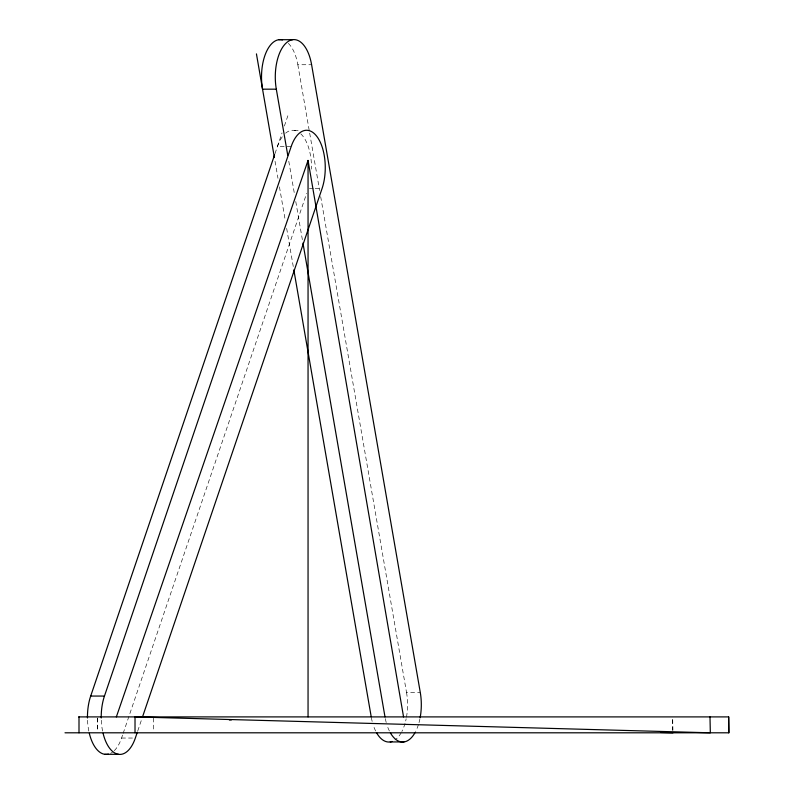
<?xml version="1.0" encoding="UTF-8"?>
<svg xmlns="http://www.w3.org/2000/svg" width="794" height="794" viewBox="0 0 794 794"><rect width="100%" height="100%" fill="white"/><g stroke="black" fill="none" stroke-linecap="round" stroke-linejoin="round"><path stroke-width="0.6" stroke-dasharray="3.97 2.98" d="M274.992 153.669L282.049 132.896M284.381 126.038L287.875 115.735M114.257 750.677A37.348 18.669 -90 0 0 121.571 738.043L122.772 734.519M123.169 733.348L306.673 193.309M137.729 731.006L142.116 718.084M288.351 43.352A37.348 18.669 90 0 1 297.839 64.731L311.605 64.731M294.197 130.375L299.933 130.375M291.15 146.622L277.384 146.622A37.348 18.669 90 0 1 283.974 134.732M309.422 188.615L314.007 188.615M315.158 188.615L319.744 188.615M320.677 196.624L406.528 692.467L420.284 692.467M121.571 738.043L135.337 738.043M229.099 720.535L231.58 720.605M297.839 64.731L309.471 131.903M309.68 133.124L319.615 190.52M288.788 161.232L294.495 194.202M295.765 201.527L302.742 241.833M275.022 161.232L277.979 178.322M279.458 186.878L285.383 221.069M286.654 228.394L293.423 267.479M672.925 730.351L672.677 718.133L672.647 730.351M153.699 718.133L153.699 731.582M97.672 718.133L97.672 731.582M97.344 718.133L97.344 731.582M419.937 718.778A37.348 18.669 -90 0 1 418.785 723.453M418.418 724.654A37.348 18.669 -90 0 1 415.639 731.502M389.397 731.016A37.348 18.669 -90 0 1 387.174 725.627M386.231 722.5A37.348 18.669 -90 0 1 385.199 718.044M285.582 133.194A37.348 18.669 90 0 1 298.038 131.754M300.777 133.819A37.348 18.669 90 0 1 311.486 169.142M112.46 752.186A37.348 18.669 -90 0 1 110.574 753.327M88.829 731.085A37.348 18.669 -90 0 1 87.459 717.975M102.585 731.085A37.348 18.669 -90 0 1 101.225 717.975M406.528 692.467A37.348 18.669 -90 0 1 406.399 717.637M406.171 718.778A37.348 18.669 -90 0 1 405.674 721.002M405.019 723.453A37.348 18.669 -90 0 1 401.873 731.502M401.278 732.614A37.348 18.669 -90 0 1 394.985 739.978M375.631 731.016A37.348 18.669 -90 0 1 373.418 725.627M372.178 721.409A37.348 18.669 -90 0 1 371.443 718.044"/><path stroke-width="1.19" d="M87.459 717.975A37.348 18.669 -90 0 1 90.685 696.06L274.595 154.84M101.225 717.975A37.348 18.669 -90 0 1 104.451 696.06L291.15 146.622A37.348 18.669 -90 0 1 317.084 136.727A37.348 18.669 -90 0 1 322.036 188.615L142.523 716.913M137.332 732.177L135.337 738.043A37.348 18.669 -90 0 1 103.081 733.309M116.351 716.903L308.052 160.448L403.56 716.903M278.853 39.7L292.619 39.7M420.155 717.637A37.348 18.669 -90 0 0 420.284 692.467L311.605 64.731A37.348 18.669 90 0 0 287.845 41.665A37.348 18.669 90 0 0 276.312 89.176L262.546 89.176A37.348 18.669 90 0 1 282.525 39.899M90.685 696.06L104.451 696.06M78.666 716.903L728.674 716.903L729.001 732.802L64.999 732.802M390.211 741.933L403.977 741.933M104.758 754.3L118.524 754.3M660.578 732.455L672.975 732.802M276.312 89.176L287.726 155.118M302.951 243.053L385.001 716.903M256.432 53.883L274.387 157.559M293.84 269.92L371.235 716.903M709.995 716.903L710.322 732.802L135.02 716.903L135.02 732.802M728.674 716.903L728.674 732.802M308.052 160.448L308.052 716.903M79.003 716.903L79.003 732.802M108.431 754.121A37.348 18.669 -90 0 1 89.315 733.309M392.147 741.457A37.348 18.669 -90 0 1 376.654 732.912M415.044 732.614A37.348 18.669 -90 0 1 390.42 732.912"/></g></svg>
